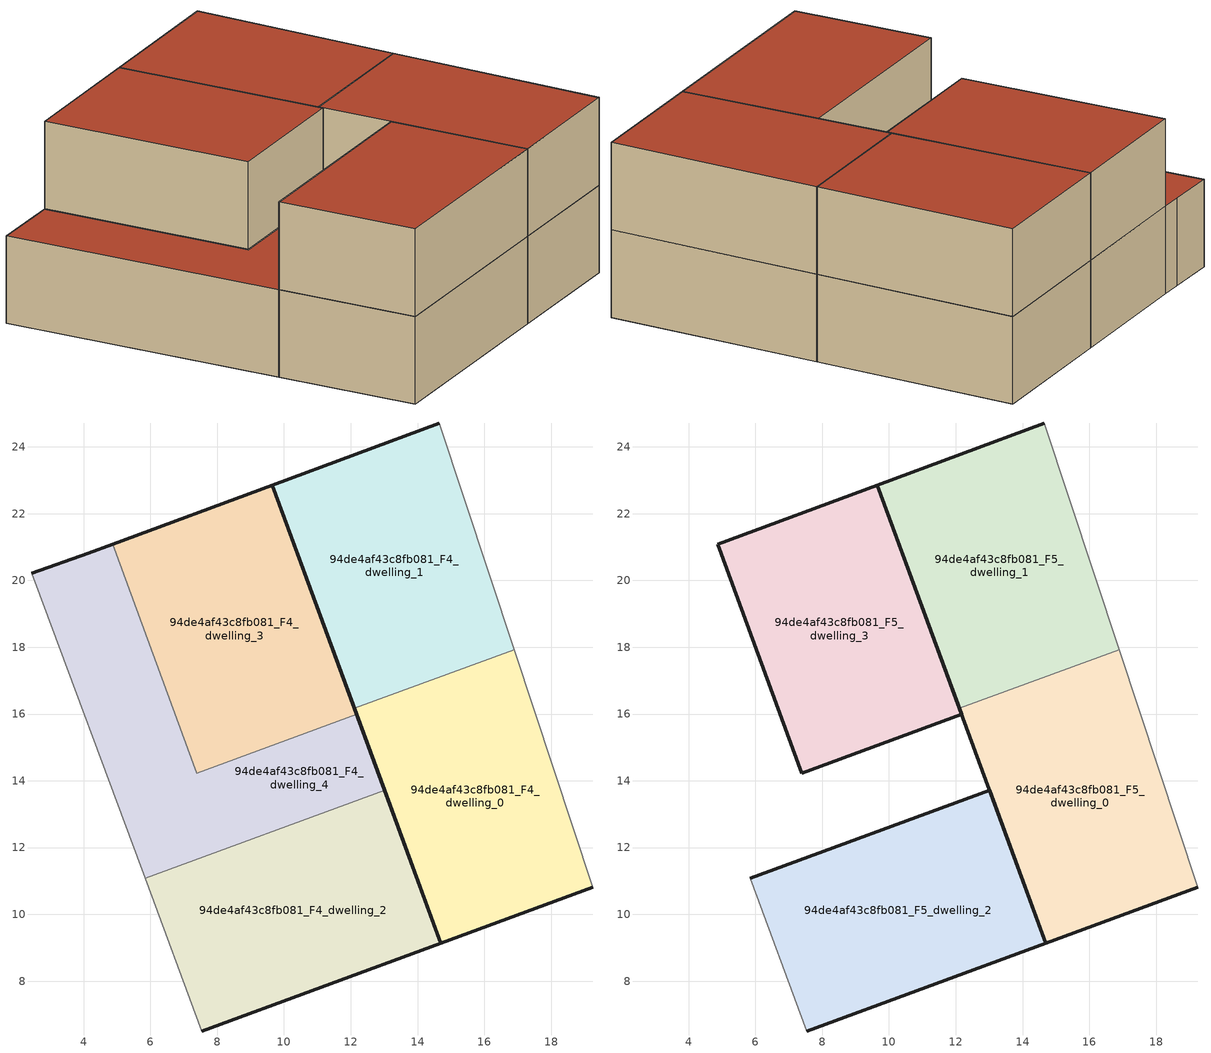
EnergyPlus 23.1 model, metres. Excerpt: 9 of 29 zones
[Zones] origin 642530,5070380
94de4af43c8fb081_F4_dwelling_0
 floor to 94de4af43c8fb081_F3_dwelling_0 (EU_floor_Construction): 19.25,10.81 16.9,17.93 12.11,16.17 14.7,9.14 z12
 wall outside (EU_wall_Construction): 19.25,10.81 14.7,9.14 12.11,16.17 z12:15
 wall to 94de4af43c8fb081_F4_dwelling_1 (EU_wall_Construction): 12.11,16.17 16.9,17.93 z12:15
 wall adiabatic (EU_wall_Construction): 16.9,17.93 19.25,10.81 z12:15
94de4af43c8fb081_F4_dwelling_1
 floor to 94de4af43c8fb081_F3_dwelling_1 (EU_floor_Construction): 16.9,17.93 14.65,24.72 9.65,22.86 12.11,16.17 z12
 wall outside (EU_wall_Construction): 12.11,16.17 9.65,22.86 14.65,24.72 z12:15
 wall adiabatic (EU_wall_Construction): 14.65,24.72 16.9,17.93 z12:15
94de4af43c8fb081_F4_dwelling_2
 floor to 94de4af43c8fb081_F3_dwelling_2 (EU_floor_Construction): 14.7,9.14 13.01,13.72 5.84,11.08 7.54,6.51 z12
 wall outside (EU_wall_Construction): 13.01,13.72 14.7,9.14 7.54,6.51 z12:15
 wall adiabatic (EU_wall_Construction): 7.54,6.51 5.84,11.08 z12:15
 wall to 94de4af43c8fb081_F4_dwelling_4 (EU_wall_Construction): 5.84,11.08 13.01,13.72 z12:15
94de4af43c8fb081_F4_dwelling_3
 floor to 94de4af43c8fb081_F3_dwelling_3 (EU_floor_Construction): 12.17,16 9.65,22.86 4.86,21.08 7.39,14.23 z12
 wall outside (EU_wall_Construction): 4.86,21.08 9.65,22.86 12.17,16 z12:15
 wall to 94de4af43c8fb081_F4_dwelling_4 (EU_wall_Construction): 12.17,16 7.39,14.23 4.86,21.08 z12:15
94de4af43c8fb081_F4_dwelling_4
 floor to 94de4af43c8fb081_F3_dwelling_4 (EU_floor_Construction): 13.01,13.72 12.17,16 7.39,14.23 4.86,21.08 4.14,20.82 2.44,20.22 5.84,11.08 z12
 wall outside (EU_wall_Construction): 12.17,16 13.01,13.72 / 2.44,20.22 4.14,20.82 4.86,21.08 z12:15
 wall adiabatic (EU_wall_Construction): 5.84,11.08 2.44,20.22 z12:15
 roof outside (EU_roof_Construction): 12.17,16 13.01,13.72 5.84,11.08 2.44,20.22 4.14,20.82 4.86,21.08 7.39,14.23 z15
94de4af43c8fb081_F5_dwelling_0
 floor to 94de4af43c8fb081_F4_dwelling_0 (EU_floor_Construction): 19.25,10.81 16.9,17.93 12.11,16.17 14.7,9.14 z15
 wall outside (EU_wall_Construction): 19.25,10.81 14.7,9.14 12.11,16.17 z15:18
 wall to 94de4af43c8fb081_F5_dwelling_1 (EU_wall_Construction): 12.11,16.17 16.9,17.93 z15:18
 wall adiabatic (EU_wall_Construction): 16.9,17.93 19.25,10.81 z15:18
 roof outside (EU_roof_Construction): 16.9,17.93 19.25,10.81 14.7,9.14 12.11,16.17 z18
94de4af43c8fb081_F5_dwelling_1
 floor to 94de4af43c8fb081_F4_dwelling_1 (EU_floor_Construction): 16.9,17.93 14.65,24.72 9.65,22.86 12.11,16.17 z15
 wall outside (EU_wall_Construction): 12.11,16.17 9.65,22.86 14.65,24.72 z15:18
 wall adiabatic (EU_wall_Construction): 14.65,24.72 16.9,17.93 z15:18
 roof outside (EU_roof_Construction): 14.65,24.72 16.9,17.93 12.11,16.17 9.65,22.86 z18
94de4af43c8fb081_F5_dwelling_2
 floor to 94de4af43c8fb081_F4_dwelling_2 (EU_floor_Construction): 14.7,9.14 13.01,13.72 5.84,11.08 7.54,6.51 z15
 wall outside (EU_wall_Construction): 5.84,11.08 13.01,13.72 14.7,9.14 7.54,6.51 z15:18
 wall adiabatic (EU_wall_Construction): 7.54,6.51 5.84,11.08 z15:18
 roof outside (EU_roof_Construction): 13.01,13.72 14.7,9.14 7.54,6.51 5.84,11.08 z18
94de4af43c8fb081_F5_dwelling_3
 floor to 94de4af43c8fb081_F4_dwelling_3 (EU_floor_Construction): 12.17,16 9.65,22.86 4.86,21.08 7.39,14.23 z15
 wall outside (EU_wall_Construction): 7.39,14.23 4.86,21.08 9.65,22.86 12.17,16 7.39,14.23 z15:18
 roof outside (EU_roof_Construction): 9.65,22.86 12.17,16 7.39,14.23 4.86,21.08 z18
[Building]
EU S2 Campaign: North Axis=0; Terrain=City; Solar Distribution=FullExterior
[Site:Location]
Lyon-Bron: Latitude=45.75; Longitude=5; Time Zone=1; Elevation=198
[SizingPeriod:WeatherFileDays]
AnnualSizingPeriod: Begin Month=1; Begin Day of Month=1; End Month=12; End Day of Month=31; Day of Week for Start Day=Monday; Use Weather File Daylight Saving Period=No; Use Weather File Rain and Snow Indicators=No
[MATERIAL]
EU_InternalMass_Material: Roughness=MediumRough; Thickness=0.1; Conductivity=1; Density=1800; Specific Heat=900; Thermal Absorptance=0.9; Solar Absorptance=0.7; Visible Absorptance=0.7
[MATERIAL:NOMASS] Roughness=MediumRough; Thermal Absorptance=0.9; Solar Absorptance=0.7; Visible Absorptance=0.7
Name | Thermal Resistance
EU_wall_NoMass | 0.776494
EU_roof_NoMass | 0.486893
EU_floor_NoMass | 0.421597
[CONSTRUCTION]
EU_wall_Construction: EU_wall_NoMass
EU_roof_Construction: EU_roof_NoMass
EU_floor_Construction: EU_floor_NoMass
EU_InternalMass_Construction: EU_InternalMass_Material
[ZONE] Type=1; Multiplier=1; Ceiling Height=autocalculate; Floor Area=autocalculate; Part of Total Floor Area=Yes
Name | Volume
94de4af43c8fb081_F4_dwelling_0; 94de4af43c8fb081_F5_dwelling_0 | 111.812
94de4af43c8fb081_F4_dwelling_1; 94de4af43c8fb081_F5_dwelling_1 | 111.796
94de4af43c8fb081_F4_dwelling_2; 94de4af43c8fb081_F5_dwelling_2 | 111.803
94de4af43c8fb081_F4_dwelling_3; 94de4af43c8fb081_F5_dwelling_3 | 111.813
94de4af43c8fb081_F4_dwelling_4 | 111.804
[INTERNALMASS] Construction=EU_InternalMass_Construction
Name | Zone or ZoneList | Surface Area
94de4af43c8fb081_F4_dwelling_0_EU_InternalMass | 94de4af43c8fb081_F4_dwelling_0 | 37.2704
94de4af43c8fb081_F4_dwelling_1_EU_InternalMass | 94de4af43c8fb081_F4_dwelling_1 | 37.2649
94de4af43c8fb081_F4_dwelling_2_EU_InternalMass | 94de4af43c8fb081_F4_dwelling_2 | 37.2668
94de4af43c8fb081_F4_dwelling_3_EU_InternalMass | 94de4af43c8fb081_F4_dwelling_3 | 37.2717
94de4af43c8fb081_F4_dwelling_4_EU_InternalMass | 94de4af43c8fb081_F4_dwelling_4 | 37.2681
94de4af43c8fb081_F5_dwelling_0_EU_InternalMass | 94de4af43c8fb081_F5_dwelling_0 | 46.5843
94de4af43c8fb081_F5_dwelling_1_EU_InternalMass | 94de4af43c8fb081_F5_dwelling_1 | 46.5858
94de4af43c8fb081_F5_dwelling_2_EU_InternalMass | 94de4af43c8fb081_F5_dwelling_2 | 46.587
94de4af43c8fb081_F5_dwelling_3_EU_InternalMass | 94de4af43c8fb081_F5_dwelling_3 | 46.5921
[OTHEREQUIPMENT] Fuel Type=Electricity; Design Level Calculation Method=Watts/Area; Power per Zone Floor Area=1; Fraction Latent=0; Fraction Radiant=0; Fraction Lost=0; Carbon Dioxide Generation Rate=0; EndUse Subcategory=EU_Step8_InternalGains
Name | Zone or ZoneList or Space or SpaceList | Schedule
EU_Step8_InternalGain_94de4af43c8fb081_F4_dwelling_0_f000 | 94de4af43c8fb081_F4_dwelling_0 | EU_Step8_GainSchedule_94de4af43c8fb081_F4_dwelling_0_f000
EU_Step8_InternalGain_94de4af43c8fb081_F4_dwelling_1_f000 | 94de4af43c8fb081_F4_dwelling_1 | EU_Step8_GainSchedule_94de4af43c8fb081_F4_dwelling_1_f000
EU_Step8_InternalGain_94de4af43c8fb081_F4_dwelling_2_f000 | 94de4af43c8fb081_F4_dwelling_2 | EU_Step8_GainSchedule_94de4af43c8fb081_F4_dwelling_2_f000
EU_Step8_InternalGain_94de4af43c8fb081_F4_dwelling_3_f000 | 94de4af43c8fb081_F4_dwelling_3 | EU_Step8_GainSchedule_94de4af43c8fb081_F4_dwelling_3_f000
EU_Step8_InternalGain_94de4af43c8fb081_F4_dwelling_4_f000 | 94de4af43c8fb081_F4_dwelling_4 | EU_Step8_GainSchedule_94de4af43c8fb081_F4_dwelling_4_f000
EU_Step8_InternalGain_94de4af43c8fb081_F5_dwelling_0_f000 | 94de4af43c8fb081_F5_dwelling_0 | EU_Step8_GainSchedule_94de4af43c8fb081_F5_dwelling_0_f000
EU_Step8_InternalGain_94de4af43c8fb081_F5_dwelling_1_f000 | 94de4af43c8fb081_F5_dwelling_1 | EU_Step8_GainSchedule_94de4af43c8fb081_F5_dwelling_1_f000
EU_Step8_InternalGain_94de4af43c8fb081_F5_dwelling_2_f000 | 94de4af43c8fb081_F5_dwelling_2 | EU_Step8_GainSchedule_94de4af43c8fb081_F5_dwelling_2_f000
EU_Step8_InternalGain_94de4af43c8fb081_F5_dwelling_3_f000 | 94de4af43c8fb081_F5_dwelling_3 | EU_Step8_GainSchedule_94de4af43c8fb081_F5_dwelling_3_f000
[ZONEVENTILATION:DESIGNFLOWRATE] Schedule=EU_AlwaysOn; Design Flow Rate Calculation Method=AirChanges/Hour; Air Changes per Hour=0.693814; Ventilation Type=Natural; Fan Pressure Rise=0; Fan Total Efficiency=1; Constant Term Coefficient=1; Temperature Term Coefficient=0; Velocity Term Coefficient=0; Velocity Squared Term Coefficient=0; Minimum Indoor Temperature=-100; Maximum Indoor Temperature=100; Delta Temperature=-100; Minimum Outdoor Temperature=-100; Maximum Outdoor Temperature=100; Maximum Wind Speed=40
Name | Zone or ZoneList or Space or SpaceList
EU_ConstantAir_94de4af43c8fb081_F4_dwelling_0 | 94de4af43c8fb081_F4_dwelling_0
EU_ConstantAir_94de4af43c8fb081_F4_dwelling_1 | 94de4af43c8fb081_F4_dwelling_1
EU_ConstantAir_94de4af43c8fb081_F4_dwelling_2 | 94de4af43c8fb081_F4_dwelling_2
EU_ConstantAir_94de4af43c8fb081_F4_dwelling_3 | 94de4af43c8fb081_F4_dwelling_3
EU_ConstantAir_94de4af43c8fb081_F4_dwelling_4 | 94de4af43c8fb081_F4_dwelling_4
EU_ConstantAir_94de4af43c8fb081_F5_dwelling_0 | 94de4af43c8fb081_F5_dwelling_0
EU_ConstantAir_94de4af43c8fb081_F5_dwelling_1 | 94de4af43c8fb081_F5_dwelling_1
EU_ConstantAir_94de4af43c8fb081_F5_dwelling_2 | 94de4af43c8fb081_F5_dwelling_2
EU_ConstantAir_94de4af43c8fb081_F5_dwelling_3 | 94de4af43c8fb081_F5_dwelling_3
[HVACTEMPLATE:THERMOSTAT] Constant Heating Setpoint=20; Constant Cooling Setpoint=50
EU_HeatOnly_94de4af43c8fb081_F2_dwelling_1; EU_HeatOnly_94de4af43c8fb081_F2_dwelling_2; EU_HeatOnly_94de4af43c8fb081_F2_dwelling_3; EU_HeatOnly_94de4af43c8fb081_F2_dwelling_4; EU_HeatOnly_94de4af43c8fb081_F3_dwelling_0; EU_HeatOnly_94de4af43c8fb081_F3_dwelling_1; EU_HeatOnly_94de4af43c8fb081_F3_dwelling_2; EU_HeatOnly_94de4af43c8fb081_F3_dwelling_3; EU_HeatOnly_94de4af43c8fb081_F3_dwelling_4; EU_HeatOnly_94de4af43c8fb081_F4_dwelling_0; EU_HeatOnly_94de4af43c8fb081_F4_dwelling_1; EU_HeatOnly_94de4af43c8fb081_F4_dwelling_2; EU_HeatOnly_94de4af43c8fb081_F4_dwelling_3; EU_HeatOnly_94de4af43c8fb081_F4_dwelling_4; EU_HeatOnly_94de4af43c8fb081_F5_dwelling_0; EU_HeatOnly_94de4af43c8fb081_F5_dwelling_1; EU_HeatOnly_94de4af43c8fb081_F5_dwelling_2; EU_HeatOnly_94de4af43c8fb081_F5_dwelling_3
[HVACTEMPLATE:ZONE:IDEALLOADSAIRSYSTEM] System Availability Schedule=EU_AlwaysOn; Maximum Heating Supply Air Temperature=50; Minimum Cooling Supply Air Temperature=13; Maximum Heating Supply Air Humidity Ratio=0.0156; Minimum Cooling Supply Air Humidity Ratio=0.0077; Heating Limit=NoLimit; Cooling Limit=NoLimit; Heating Availability Schedule=EU_AlwaysOn; Cooling Availability Schedule=EU_CoolingOff; Dehumidification Control Type=ConstantSensibleHeatRatio; Cooling Sensible Heat Ratio=0.7; Dehumidification Setpoint=60; Humidification Control Type=None; Humidification Setpoint=30; Outdoor Air Method=None; Outdoor Air Flow Rate per Person=0.00944; Outdoor Air Flow Rate per Zone Floor Area=0; Outdoor Air Flow Rate per Zone=0; Demand Controlled Ventilation Type=None; Outdoor Air Economizer Type=NoEconomizer; Heat Recovery Type=None; Sensible Heat Recovery Effectiveness=0.7; Latent Heat Recovery Effectiveness=0.65
Name | Template Thermostat
94de4af43c8fb081_F4_dwelling_0 | EU_HeatOnly_94de4af43c8fb081_F4_dwelling_0
94de4af43c8fb081_F4_dwelling_1 | EU_HeatOnly_94de4af43c8fb081_F4_dwelling_1
94de4af43c8fb081_F4_dwelling_2 | EU_HeatOnly_94de4af43c8fb081_F4_dwelling_2
94de4af43c8fb081_F4_dwelling_3 | EU_HeatOnly_94de4af43c8fb081_F4_dwelling_3
94de4af43c8fb081_F4_dwelling_4 | EU_HeatOnly_94de4af43c8fb081_F4_dwelling_4
94de4af43c8fb081_F5_dwelling_0 | EU_HeatOnly_94de4af43c8fb081_F5_dwelling_0
94de4af43c8fb081_F5_dwelling_1 | EU_HeatOnly_94de4af43c8fb081_F5_dwelling_1
94de4af43c8fb081_F5_dwelling_2 | EU_HeatOnly_94de4af43c8fb081_F5_dwelling_2
94de4af43c8fb081_F5_dwelling_3 | EU_HeatOnly_94de4af43c8fb081_F5_dwelling_3
[SIZING:ZONE] Zone Cooling Design Supply Air Temperature Input Method=SupplyAirTemperature; Zone Cooling Design Supply Air Temperature=13; Zone Heating Design Supply Air Temperature Input Method=SupplyAirTemperature; Zone Heating Design Supply Air Temperature=50; Zone Cooling Design Supply Air Humidity Ratio=0.008; Zone Heating Design Supply Air Humidity Ratio=0.008; Cooling Design Air Flow Method=DesignDay; Cooling Design Air Flow Rate=0; Cooling Minimum Air Flow per Zone Floor Area=0.000762; Cooling Minimum Air Flow=0; Cooling Minimum Air Flow Fraction=0.2; Heating Design Air Flow Method=DesignDay; Heating Design Air Flow Rate=0; Heating Maximum Air Flow per Zone Floor Area=0.002032; Heating Maximum Air Flow=0.141576; Heating Maximum Air Flow Fraction=0.3; Account for Dedicated Outdoor Air System=No; Dedicated Outdoor Air System Control Strategy=NeutralSupplyAir; Dedicated Outdoor Air Low Setpoint Temperature for Design=autosize; Dedicated Outdoor Air High Setpoint Temperature for Design=autosize; Zone Load Sizing Method=Sensible Load Only No Latent Load; Zone Latent Cooling Design Supply Air Humidity Ratio Input Method=HumidityRatioDifference; Zone Cooling Design Supply Air Humidity Ratio Difference=0.005; Zone Latent Heating Design Supply Air Humidity Ratio Input Method=HumidityRatioDifference; Zone Humidification Design Supply Air Humidity Ratio Difference=0.005
94de4af43c8fb081_F4_dwelling_0; 94de4af43c8fb081_F4_dwelling_1; 94de4af43c8fb081_F4_dwelling_2; 94de4af43c8fb081_F4_dwelling_3; 94de4af43c8fb081_F4_dwelling_4; 94de4af43c8fb081_F5_dwelling_0; 94de4af43c8fb081_F5_dwelling_1; 94de4af43c8fb081_F5_dwelling_2; 94de4af43c8fb081_F5_dwelling_3
[SCHEDULE:CONSTANT]
Name | Hourly Value
EU_AlwaysOn | 1
EU_CoolingOff | 0
[SCHEDULE:FILE] Column Number=1; Rows to Skip at Top=0; Number of Hours of Data=8760; Column Separator=Comma; Interpolate to Timestep=No; Minutes per Item=60; Adjust Schedule for Daylight Savings=Yes
Name | File
EU_Step8_GainSchedule_94de4af43c8fb081_F4_dwelling_0_f000 | ../../schedules/94de4af43c8fb081/94de4af43c8fb081_F4_dwelling_0_f000_gain.csv
EU_Step8_GainSchedule_94de4af43c8fb081_F4_dwelling_1_f000 | ../../schedules/94de4af43c8fb081/94de4af43c8fb081_F4_dwelling_1_f000_gain.csv
EU_Step8_GainSchedule_94de4af43c8fb081_F4_dwelling_2_f000 | ../../schedules/94de4af43c8fb081/94de4af43c8fb081_F4_dwelling_2_f000_gain.csv
EU_Step8_GainSchedule_94de4af43c8fb081_F4_dwelling_3_f000 | ../../schedules/94de4af43c8fb081/94de4af43c8fb081_F4_dwelling_3_f000_gain.csv
EU_Step8_GainSchedule_94de4af43c8fb081_F4_dwelling_4_f000 | ../../schedules/94de4af43c8fb081/94de4af43c8fb081_F4_dwelling_4_f000_gain.csv
EU_Step8_GainSchedule_94de4af43c8fb081_F5_dwelling_0_f000 | ../../schedules/94de4af43c8fb081/94de4af43c8fb081_F5_dwelling_0_f000_gain.csv
EU_Step8_GainSchedule_94de4af43c8fb081_F5_dwelling_1_f000 | ../../schedules/94de4af43c8fb081/94de4af43c8fb081_F5_dwelling_1_f000_gain.csv
EU_Step8_GainSchedule_94de4af43c8fb081_F5_dwelling_2_f000 | ../../schedules/94de4af43c8fb081/94de4af43c8fb081_F5_dwelling_2_f000_gain.csv
EU_Step8_GainSchedule_94de4af43c8fb081_F5_dwelling_3_f000 | ../../schedules/94de4af43c8fb081/94de4af43c8fb081_F5_dwelling_3_f000_gain.csv
